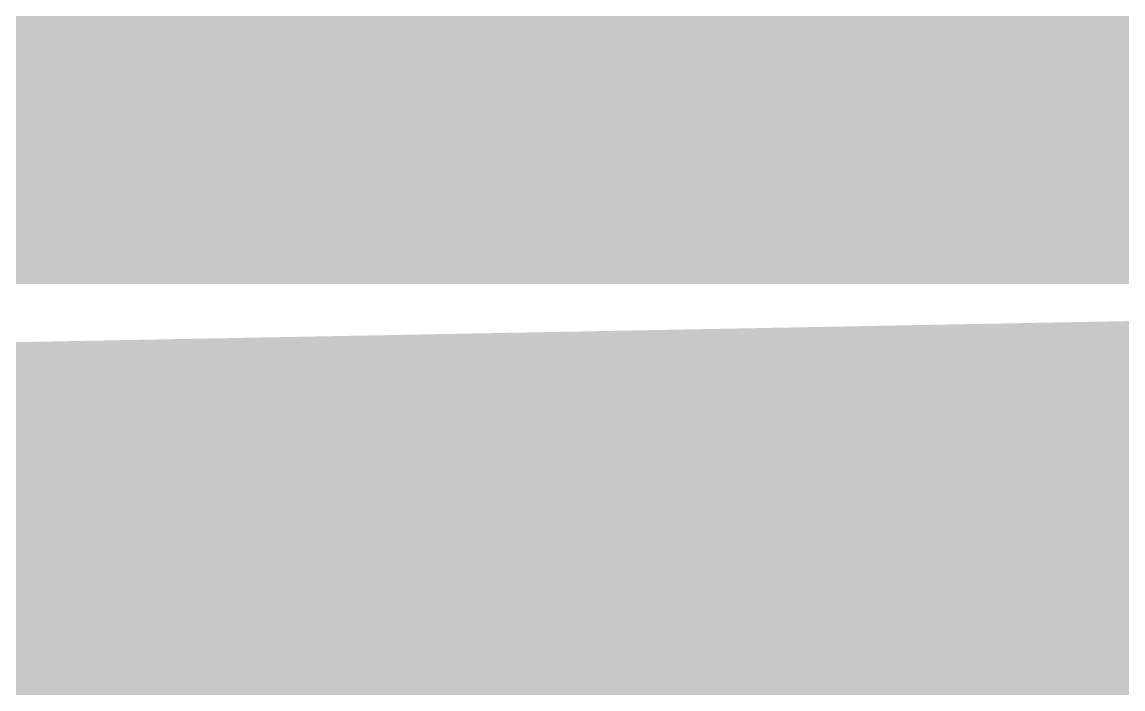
# Model space of a CAD drawing. Header units: inches. Extents: x -26493 to -10162, y -132 to 713.
# Drawn here: x -25822.6021 to -25822.3388, y 224.9032 to 225.0627 of the extents above; entities that cross this region are included whole.
import ezdxf

# ---------------------------------------------------------------- set-up
doc = ezdxf.new("R2010")
doc.units = ezdxf.units.IN
doc.header["$MEASUREMENT"] = 0
doc.layers.add('Q-SPCQ', color=91, linetype='Continuous', lineweight=9)

# ---------------------------------------------------------------- blocks, each defined once
blk = doc.blocks.new('Basketball_Backstop-Performance_Sports_Systems-3103-Ceiling_Hung - 27_-0_ to 27_-11 7_8_-V84-Section 13')
at = {"layer": 'Q-SPCQ'}
h = blk.add_hatch(color=256, dxfattribs=at)
h.paths.add_polyline_path([(-25823.89023, 225), (-25823.57773, 225), (-25823.57773, 225.25), (-25823.89023, 225.21651), (-25823.89023, 225.0647)], flags=0)
h.paths.add_polyline_path([(-25821.97309, 225), (-25821.87123, 225.03791), (-25821.87729, 225.25), (-25822.70273, 225.20683), (-25822.70273, 225)], flags=0)
h.paths.add_polyline_path([(-25823.14023, 225), (-25822.89023, 225.05143), (-25822.89023, 225.25), (-25823.14023, 225.21039), (-25823.14023, 225.05475)], flags=0)
h.paths.add_polyline_path([(-25819.53204, 225), (-25819.01523, 225), (-25819.01523, 225.25), (-25820.10134, 225.21651), (-25820.09516, 225)], flags=0)
h = blk.add_hatch(color=256, dxfattribs=at)
h.paths.add_polyline_path([(-25819.01523, 224.75), (-25819.01523, 225), (-25820.09372, 224.94961), (-25820.08802, 224.75), (-25819.53204, 224.75)], flags=0)
h.paths.add_polyline_path([(-25823.57773, 224.75), (-25823.57773, 225), (-25823.89023, 225), (-25823.85183, 224.75)], flags=0)
h.paths.add_polyline_path([(-25822.89023, 224.75), (-25822.89023, 225), (-25823.14023, 224.99005), (-25823.14023, 224.75)], flags=0)
h.paths.add_polyline_path([(-25822.70273, 224.75), (-25821.86463, 224.80672), (-25821.87015, 225), (-25822.70273, 224.98424), (-25822.70273, 224.75644)], flags=0)

msp = doc.modelspace()

# ---------------------------------------------------------------- block references
at = {"layer": 'Q-SPCQ'}
msp.add_blockref('Basketball_Backstop-Performance_Sports_Systems-3103-Ceiling_Hung - 27_-0_ to 27_-11 7_8_-V84-Section 13', (0, 0), dxfattribs=at)

doc.saveas('drawing.dxf')
